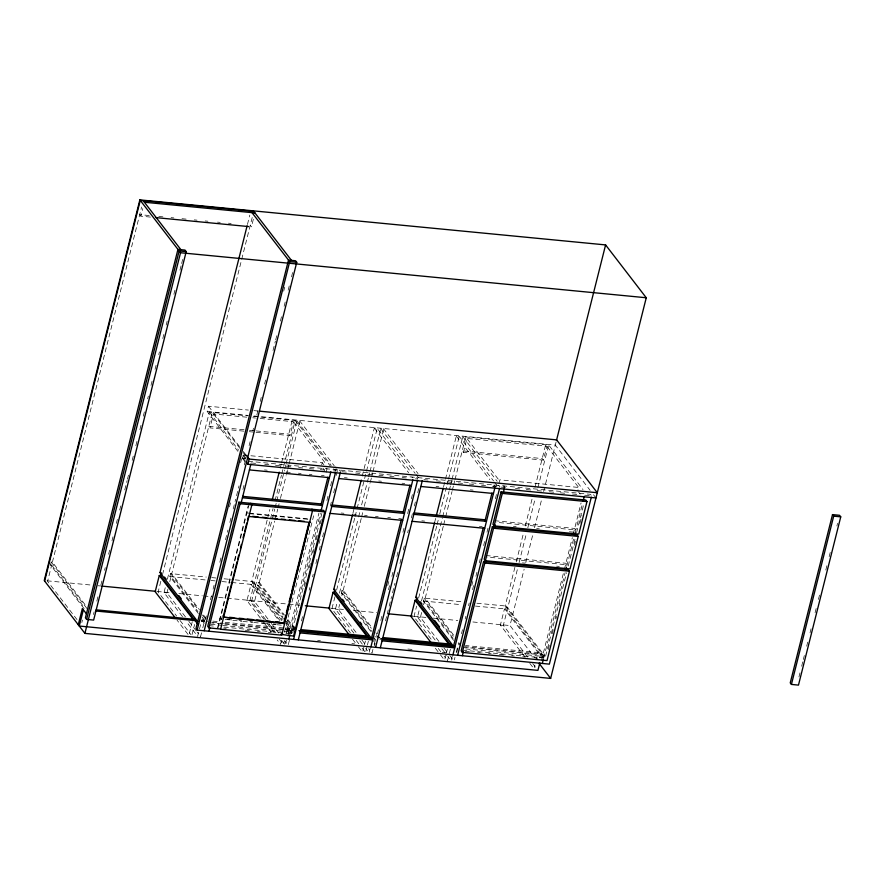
<?xml version="1.0" encoding="UTF-8"?>
<svg xmlns="http://www.w3.org/2000/svg" width="885" height="885" viewBox="0 0 885 885"><rect width="100%" height="100%" fill="white"/><g stroke="black" fill="none" stroke-linecap="round" stroke-linejoin="round"><path stroke-width="0.66" stroke-dasharray="4.42 3.32" d="M84.119 608.681L50.489 564.973L51.219 562.075L52.392 562.185L85.9 605.727M50.489 564.973L51.673 565.095L47.591 581.334L77.006 619.577M52.392 562.185L141.611 207.024M150.45 217.09L140.892 216.161L142.795 208.572M81.84 622.542L82.471 620.042M93.467 614.511L94.142 611.834M96.83 601.114L98.512 594.421M100.868 585.04L101.886 581.014M104.574 570.294L105.249 567.617M108.612 554.22L109.618 550.204M111.975 540.823L112.992 536.808M116.355 523.4L117.362 519.384M119.718 510.003L120.725 505.988M124.763 489.903L127.119 480.533M127.462 479.183L128.469 475.168M132.175 460.432L133.856 453.728M135.87 445.697L137.219 440.332M139.907 429.612L141.589 422.919M143.281 416.216L144.963 409.512M147.651 398.792L148.326 396.115M151.014 385.395L152.696 378.703M155.052 369.322L156.07 365.295M158.758 354.586L159.433 351.898M162.796 338.501L163.802 334.486M166.159 325.105L167.177 321.089M173.902 294.285L174.909 290.269M179.965 270.168L181.303 264.814M181.646 263.476L182.653 259.449M247.446 224.48L249.802 215.11M160.827 581.301L158.138 592.021L176.635 616.06M162.519 574.597L252.479 216.438M253.353 219.248L251.44 226.848L250.256 225.299M237.899 451.35L207.19 411.448L208.495 406.226L248.397 410.076M182.509 616.624L164.024 592.596L165.694 585.903M167.376 579.221L209.347 412.133L247.534 415.828M198.34 613.526L169.865 576.511L170.595 573.613L206.271 577.064M185.452 616.911L166.955 592.873L167.896 589.122M169.787 581.633L171.037 576.633L197.941 611.59M243.862 431.161L209.977 427.886L213.473 413.959L247.369 417.244M192.277 621.69L188.826 635.441L177.055 620.142M192.078 634.468L194.589 624.478M229.525 506.862L230.531 502.846M240.631 462.656L241.638 458.64M283.709 291.176L284.716 287.149M202.787 627.83L204.667 620.33L201.725 620.042L197.643 636.293L186.713 622.089M244.957 461.616L242.578 458.53L243.452 455.045L248.895 455.565M201.526 632.83L200.585 636.581L197.222 632.2M205.353 619.876L206.36 615.86M210.409 599.742L211.427 595.727M213.075 589.156L214.082 585.151M219.834 562.229L221.184 556.864M225.487 539.739L227.91 530.071M229.846 522.382L231.184 517.039M233.197 509.03L235.653 499.251M236.56 495.666L239.016 485.854M244.271 464.957L246.76 455.034M249.116 445.664L250.123 441.637M252.822 430.918L253.497 428.24M256.86 414.844L257.867 410.828M260.223 401.447L261.23 397.42M264.593 384.024L265.611 380.008M267.967 370.627L268.974 366.611M273.011 350.526L275.368 341.145M275.7 339.807L276.717 335.791M280.412 321.056L282.094 314.352M284.118 306.31L285.468 300.955M288.156 290.236L289.837 283.532M291.519 276.839L293.201 270.135M242.932 489.449L243.95 485.4M217.467 628.018L248.054 506.253M217.865 628.527L249.116 504.118M221.493 619.478L222.5 615.473M260.389 618.084L246.937 600.605L251.019 584.354L278.753 620.407M267.148 520.137L251.738 581.456L281.895 620.65M267.48 518.798L269.825 509.472M280.202 468.143L281.209 464.138M281.541 462.811L292.26 420.143L326.609 464.78M279.937 620.529L252.192 584.476L252.922 581.567L235.078 579.852M256.064 432.345L289.948 435.619L293.455 421.691L256.849 418.151M264.161 619.467L249.869 600.893L273.045 508.654M275.058 500.633L281.43 475.234M281.773 473.906L295.203 420.43L252.955 416.348M265.865 619.865L251.583 601.291L274.748 509.063M275.08 507.724L276.43 502.381M276.762 501.043L284.483 470.3M284.815 468.962L285.822 464.946M286.165 463.607L296.906 420.84L299.849 421.116L334.187 465.753M283.488 619.08L257.424 585.217L258.154 582.319L259.327 582.43L284.461 615.086M267.967 619.058L254.515 601.579L258.597 585.328L257.424 585.217M259.327 582.43L274.737 521.11M275.069 519.772L277.746 509.107M278.078 507.78L279.085 503.775M280.423 498.443L286.12 475.776M286.452 474.448L287.459 470.444M287.791 469.116L288.798 465.112M289.13 463.784L299.849 421.116M321.675 464.979L322.251 462.656L250.245 455.698M281.496 640.552L280.556 644.302L277.193 639.932M284.395 632.244L313.644 515.789M326.145 472.324L327.019 468.851L324.629 465.753M283.808 643.34L284.439 640.84M286.331 633.339L287.581 628.339L291.652 633.627L321.83 513.477M285.523 643.749L286.463 639.999M288.034 633.748L289.284 628.748L292.227 629.036L290.966 634.025M287.979 636.249L318.91 513.123M290.048 634.313L320.414 513.411M289.406 640.275L288.145 645.276L284.782 640.906M293.4 630.529L294.406 626.525M304.473 586.467L305.48 582.463M309.164 567.772L310.845 561.101M312.859 553.092L314.197 547.749M316.21 539.739L317.549 534.396M320.237 523.71L321.908 517.039M326.886 500.523L328.623 493.62M330.581 485.843L331.975 480.267M319.12 543.423L320.127 539.43M336.2 475.433L337.539 470.101L335.028 466.837M301.453 620.949L303.135 614.278M309.175 590.24L309.838 587.563M312.527 576.876L313.202 574.21M315.879 563.524L317.56 556.853M319.242 550.171L320.237 546.167M322.594 536.819L323.6 532.814M330.304 506.098L331.311 502.094M333.656 492.746L334.663 488.741M352.861 513.4L353.867 509.395M362.242 476.075L374.289 428.074L377.231 428.362L410.74 471.904M334.928 596.789L331.908 608.825L350.405 632.852M336.61 590.107L354.741 517.924M355.073 516.586L356.755 509.904M357.086 508.565L366.158 472.468M366.49 471.141L377.231 428.362M353.923 633.195L335.437 609.157L337.451 601.136M339.464 593.116L358.27 518.267M358.602 516.928L359.941 511.574M361.622 504.892L366.998 483.509M367.33 482.17L368.337 478.166M368.669 476.827L369.676 472.811M370.019 471.473L380.76 428.705L383.703 428.982L418.041 473.619M370.704 631.326L341.278 593.083L342.008 590.184L343.181 590.295L371.667 627.31M356.024 632.388L338.369 609.444L339.63 604.444M341.831 595.693L342.451 593.193L341.278 593.083M343.181 590.295L361.268 518.311M361.6 516.973L362.938 511.641M364.277 506.308L369.974 483.641M370.306 482.314L371.313 478.309M371.645 476.982L372.651 472.977M372.983 471.65L383.703 428.982M362.905 650.984L364.166 645.984M364.476 644.734L365.416 640.983M365.848 651.272L367.098 646.271M367.419 645.021L368.359 641.271M370.317 647.864L369.056 652.864L365.693 648.495M373.68 641.559L374.355 638.893M387.763 585.483L388.769 581.478M372.939 649.391L371.999 653.141L368.636 648.771M374.2 644.391L376.081 636.901M374.421 645.784L375.096 643.118M377.441 633.771L378.448 629.766M380.793 620.418L381.8 616.414M388.515 589.698L389.522 585.693M391.867 576.345L392.874 572.341M396.9 556.311L398.239 550.968M402.94 532.272L403.947 528.268M407.631 513.577L409.312 506.895M411.326 498.886L412.664 493.542M385.506 620.872L388.238 609.953M389.19 606.181L391.59 596.623M392.542 592.828L394.942 583.292M396.569 576.799L398.294 569.962M399.931 563.446L401.602 556.765M403.283 550.083L404.312 545.957M407.642 532.726L408.339 529.96M411.348 517.968L412.687 512.636M414.346 506.021L415.364 501.972M417.709 492.657L418.716 488.631M434.546 522.725L435.885 517.393M443.584 486.728L456.306 436.073L459.249 436.36L493.587 480.986M413.915 616.812L416.603 606.125M418.616 598.105L436.748 525.922M437.09 524.584L438.429 519.241M439.779 513.886L446.825 485.821M447.157 484.482L448.164 480.466M448.507 479.128L459.249 436.36M435.121 640.032L417.466 617.088L419.147 610.407M421.492 601.048L442.312 518.167M442.644 516.84L449.027 491.44M449.359 490.102L450.365 486.086M450.708 484.759L451.715 480.743M452.047 479.404L462.789 436.637L548.645 444.934L582.994 489.56M453.574 640.342L423.307 601.015L424.037 598.116L462.457 601.822M438.905 641.415L420.408 617.376L421.658 612.376M423.539 604.875L424.49 601.125L453.905 639.368M443.297 526.232L425.209 598.227L454.536 636.326M443.628 524.905L445.31 518.234M445.642 516.906L452.003 491.573M452.335 490.246L453.341 486.241M453.673 484.914L454.68 480.909M455.023 479.581L465.731 436.913L500.08 481.551M463.43 452.39L466.926 438.462L546.897 446.195L543.401 460.123L463.43 452.39L462.235 450.841L542.206 458.574L543.401 460.123M444.923 658.982L446.173 653.982M446.494 652.732L447.434 648.982M450.376 649.269L447.544 660.52L444.181 656.15M493.432 487.314L494.018 484.991L495.213 486.54M452.346 655.796L451.096 660.785L447.733 656.416M471.793 585.472L472.8 581.467M454.348 659.823L454.978 657.323M456.229 652.322L458.109 644.822M498.963 483.31L499.837 479.825L578.635 487.447L577.761 490.921M456.793 652.389L459.138 643.03M461.483 633.682L462.49 629.678M465.178 618.991L465.853 616.325M468.53 605.639L469.205 602.973M472.557 589.609L473.563 585.605M475.909 576.257L476.915 572.252M479.272 562.904L480.267 558.9M483.63 545.547L484.637 541.531M486.982 532.184L487.989 528.179M495.368 498.797L496.706 493.454M504.019 488.332L504.605 486.009M524.761 656.792L500.379 625.109L504.461 608.858L538.091 652.555L536.52 658.805M514.904 567.296L505.191 605.959L544.076 656.493L465.455 648.893M516.243 561.964L523.61 532.637M525.281 525.967L532.316 497.967M534.994 487.303L545.702 444.646L580.051 489.272M506.364 606.07L544.054 655.055L543.335 657.953L505.634 608.968L506.364 606.07L476.174 603.15M527.703 657.068L503.322 625.385L517.758 567.904M519.097 562.561L526.486 533.157M527.825 527.803L535.215 498.399M537.903 487.701L548.645 444.934M537.649 658.241L534.916 657.975L509.981 625.551L524.119 569.265M525.801 562.561L532.87 534.418M534.551 527.714L541.62 499.571M543.644 491.529L556.101 441.936M534.319 667.556L534.949 665.055M539.773 657.843L541.023 652.842L465.499 645.541M541.078 657.876L542.018 654.126L465.112 646.692M541.465 660.564L563.645 572.285M564.453 569.066L572.352 537.626M573.203 534.252L581.058 502.968M543.667 658.108L565.139 572.639M566.809 565.957L573.856 537.914M575.195 532.571L582.573 503.189M462.379 650.132L545.094 658.13L566.555 572.683M568.236 566.013L575.272 537.969M576.611 532.626L583.989 503.255M548.191 649.701L549.862 643.03M552.207 633.693L553.213 629.7M555.891 619.024L556.565 616.358M559.243 605.683L559.917 603.017M574.42 545.26L575.405 541.366M579.896 523.444L581.854 515.645M798.967 676.881L799.974 672.877M801.655 666.206L802.994 660.863M803.326 659.524L804.332 655.519M806.689 646.172L807.695 642.167M810.04 632.808L811.047 628.804M815.074 612.785L816.413 607.442M818.426 599.422L819.764 594.089M825.805 570.04L827.486 563.369M829.156 556.687L830.838 550.016M836.878 525.978L837.542 523.301M149.255 215.542L139.697 214.612L140.892 216.161M158.813 216.46L162.906 216.858M171.093 217.655L173.825 217.909M182.011 218.706L186.104 219.104M194.291 219.889L197.023 220.155M205.209 220.951L207.942 221.217M217.5 222.135L220.221 222.4M228.418 223.197L231.14 223.451M253.906 410.618L258.033 411.016M207.19 411.448L248.464 415.441M253.973 415.972L555.304 445.1L590.162 490.401M252.789 417.764L255.5 418.03M244.028 429.745L208.794 426.338L209.977 427.886M249.459 430.276L254.88 430.796M256.23 430.929L288.764 434.07L289.948 435.619M249.293 431.692L254.714 432.212M242.578 458.53L245.3 458.784M248.22 461.229L590.461 494.317L591.645 495.854M337.539 470.101L334.596 469.824L332.085 466.55M251.174 462.944L256.595 463.474M264.726 464.26L268.797 464.647M275.567 465.311L279.638 465.698M286.419 466.351L291.84 466.882M298.61 467.534L302.681 467.922M309.462 468.585L314.883 469.105M320.304 469.625L325.724 470.156M333.501 470.909L335.846 471.13L334.663 469.581M341.92 471.716L348.778 472.38M355.626 473.044L359.741 473.442M367.961 474.238L372.065 474.637M378.924 475.3L383.028 475.699M389.887 476.351L393.991 476.749M402.21 477.546L406.326 477.944M423.959 479.648L428.063 480.046M436.283 480.843L440.398 481.241M447.246 481.905L451.361 482.303M458.209 482.956L463.696 483.487M469.172 484.018L474.659 484.549M481.506 485.212L485.622 485.611M492.469 486.274L497.558 486.761M501.087 487.104L508.687 487.845M515.457 488.498L520.878 489.018M526.309 489.538L531.73 490.069M537.151 490.589L542.571 491.12M549.353 491.772L554.773 492.292M560.194 492.823L565.615 493.343M572.396 493.996L577.817 494.527M589.299 495.633L584.587 495.18L583.403 493.631M264.493 469.935L267.215 470.2M286.187 472.037L290.258 472.424M298.389 473.209L301.099 473.475M309.23 474.26L311.94 474.526M321.432 475.444L324.142 475.699M344.464 477.668L347.208 477.933M378.725 480.975L381.457 481.241M402.011 483.232L404.755 483.498M436.095 486.518L438.827 486.783M470.344 489.836L473.088 490.102M494.682 520.712L574.653 528.445L575.847 529.993L495.877 522.261M513.422 526.332L516.154 526.597M536.642 528.577L539.374 528.843M569.42 531.752L573.513 532.139M341.201 513.012L343.944 513.278M353.535 514.207L356.279 514.473M364.498 515.258L367.242 515.524M375.461 516.32L378.194 516.586M387.785 517.515L390.528 517.78M398.748 518.577L401.491 518.842M421.868 520.811L424.601 521.077M479.416 526.376L482.159 526.641M248.74 513.112L246.384 512.891L246.782 513.4M249.127 513.156L308.533 518.898M249.526 513.665L308.931 519.418M485.942 555.526L565.913 563.258L567.097 564.807L487.126 557.074M522.438 562.871L525.17 563.137M556.577 566.168L559.309 566.433M211.758 577.595L215.874 577.994M224.104 578.79L233.706 579.719M169.865 576.511L205.541 579.963M211.028 580.494L215.143 580.892M222.002 581.556L230.233 582.352M231.605 582.485L252.192 584.476M423.307 601.015L461.727 604.732M475.444 606.059L505.634 608.968M46.993 580.803L92.339 585.184M97.826 585.715L100.58 585.981M156.899 591.423L170.639 592.751M178.881 593.547L202.245 595.804M203.616 595.937L211.858 596.733M218.728 597.408L225.598 598.072M226.969 598.205L287.415 604.046M288.787 604.178L299.783 605.24M331.377 608.294L343.745 609.488M353.358 610.418L376.722 612.674M413.815 616.259L426.172 617.453M433.042 618.117L457.777 620.507M472.889 621.967L509.981 625.551M164.024 592.596L166.955 592.873M246.937 600.605L249.869 600.893M335.437 609.157L338.369 609.444M417.466 617.088L420.408 617.376M500.379 625.109L503.322 625.385M251.583 601.291L254.515 601.579M222.146 618.958L219.801 618.737L241.572 621.314M227.589 619.489L231.66 619.876M239.005 620.584L241.749 620.85M249.979 621.646L252.723 621.912M261.562 622.774L265.08 623.106M273.31 623.903L276.054 624.168M242.932 621.447L252.446 622.365M253.807 622.498L264.681 623.549M265.478 623.626L275.545 624.6M276.905 624.733L282.348 625.253M212.82 621.115L219.679 621.779M225.177 622.31L284.229 628.018M285.601 628.151L296.586 629.213M374.864 636.78L380.351 637.311M201.448 621.215L204.192 621.48M212.433 622.277L223.418 623.339M224.79 623.471L283.842 629.18M285.213 629.312L293.455 630.109M209.468 622.708L290.612 630.551L289.882 633.461L285.7 628.018M379.698 639.169L380.882 639.28L375.848 632.753M462.91 647.212L544.054 655.055M210.652 624.257L221.493 625.308M222.854 625.441L290.623 631.99L286.087 626.093M208.926 625.629L215.796 626.292M224.027 627.089L291.652 633.627M465.267 651.249L469.36 651.648M477.557 652.433L480.29 652.699M488.476 653.495L491.208 653.761M499.405 654.546L503.499 654.944M511.696 655.741L514.428 655.995M522.626 656.792L525.358 657.057M223.496 628.118L226.217 628.383M245.245 630.22L249.316 630.618M257.469 631.403L260.19 631.669M268.343 632.454L271.064 632.72M317.649 640.297L320.392 640.563M351.909 643.616L354.642 643.882M407.908 649.026L412.012 649.424M442.157 652.333L446.272 652.732M593.481 494.715L595.981 497.945M578.558 491.96L580.151 494.018M503.432 485.898L504.616 487.447M462.789 436.637L497.138 481.263M498.72 485.445L499.914 486.993M494.427 482.082L496.939 485.345M456.306 436.073L489.814 479.615M380.76 428.705L415.109 473.331M415.939 474.415L418.45 477.69M416.691 477.513L417.886 479.062L413.173 478.608L411.99 477.059M374.289 428.074L408.638 472.712M541.023 652.842L545.094 658.13M532.737 663.628L536.1 667.998M529.805 663.341L534.009 668.806M339.364 470.046L340.559 471.583M296.906 420.84L331.255 465.466M295.203 420.43L330.382 466.152M322.251 462.656L323.844 464.725M424.037 598.116L453.352 636.215M458.386 642.742L460.897 646.006M322.97 468.209L324.552 470.267M443.949 647.964L448.983 654.524M449.823 655.608L454.027 661.073M441.847 648.771L446.892 655.331M415.596 619.002L418.118 622.277M418.959 623.372L432.411 640.851M438.296 648.495L440.819 651.78M435.354 648.218L439.557 653.672M440.398 654.767L443.761 659.137M208.495 406.226L240.034 447.213M243.353 451.527L246.683 455.841M239.935 448.341L212.289 412.421L171.767 573.723L199.413 609.654M243.275 452.689L245.798 455.963M243.452 455.045L245.842 458.131M209.347 412.133L238.662 450.233M242.855 455.675L245.366 458.939M242.048 456.748L245.366 461.063M342.008 590.184L371.324 628.284M376.346 634.811L378.868 638.074M342.451 593.193L371.877 631.436M373.138 636.614L375.583 639.789M361.91 640.032L365.273 644.402M359.808 640.84L362.33 644.125M356.279 640.497L358.801 643.782M362.164 648.152L365.527 652.522M352.507 639.125L357.551 645.685M358.392 646.769L361.755 651.139M287.813 619.445L296.187 630.33M258.154 582.319L283.277 614.975M287.47 620.418L295.004 630.208M258.597 585.328L282.979 617.011M286.342 621.381L292.227 629.036M286.851 623.46L293.488 632.089M252.922 581.567L282.238 619.666M286.419 625.109L292.537 632.974M271.33 623.427L278.897 633.262M269.228 624.235L275.954 632.974M281.839 640.629L285.202 644.999M267.524 623.836L274.25 632.576M279.295 639.125L283.499 644.59M263.741 622.454L271.308 632.288M203.594 615.097L206.116 618.361M170.595 573.613L198.24 609.533M202.422 614.975L207.444 621.513M202.145 617.055L204.667 620.33M202.532 618.969L205.043 622.232M201.725 620.042L204.169 623.217M188.815 621.281L196.382 631.116M179.998 620.429L190.928 634.633M51.219 562.075L88.08 609.975M51.673 565.095L84.451 607.696"/><path stroke-width="1.33" d="M139.863 199.888L44.25 580.538L84.916 633.383L550.647 678.408L646.26 297.758L605.594 244.913L139.863 199.888L180.529 252.745L646.26 297.758M44.648 581.058L140.261 200.408L253.752 211.371L291.442 260.356M78.278 624.755L82.349 608.504L86.42 613.792M83.345 609.798L79.263 626.038L537.936 670.376L539.817 662.876M86.597 619.4L179.146 250.942L186.204 251.617L93.644 620.086L86.597 619.4L85.403 617.852L177.951 249.393L185.009 250.068L186.204 251.617M84.916 633.383L180.529 252.745M198.151 624.589L160.45 575.604L159.278 575.493L155.196 591.744L175.374 617.962M197.698 621.58L160.008 572.595L247.114 225.819M160.45 575.604L161.181 572.706L160.008 572.595M591.313 497.193L549.375 664.137L197.145 630.087L289.694 261.628L250.809 211.095M204.203 630.762L296.752 262.303L295.557 260.754L288.499 260.079L195.95 628.538L197.145 630.087M595.981 497.945L247.855 464.293L249.172 459.072L247.512 456.914M281.43 634.434L293.588 636.083L324.773 511.906L323.589 510.368L238.906 502.182L207.721 626.348L208.904 627.896L220.675 629.036M208.904 627.896L240.1 503.72L238.906 502.182M208.904 631.226L209.778 627.742M240.974 503.565L250.875 464.105M223.628 615.175L237.047 561.765M237.711 559.088L238.718 555.083M240.399 548.412L241.406 544.408M243.076 537.726L244.083 533.721M244.758 531.055L246.771 523.046M247.435 520.369L248.442 516.364M311.83 509.229L314.971 510.49L312.626 510.258L281.762 635.187L220.608 629.268L251.86 504.859L248.718 503.609L251.063 503.83L250.665 503.311M272.171 500.136L279.206 472.136M283.72 623.239L285.733 615.23M286.397 612.553L288.41 604.543M289.085 601.877L291.099 593.857M291.762 591.191L308.865 523.101M284.118 623.748L309.606 522.272M320.901 505.191L327.948 477.126M288.875 638.948L289.882 634.943M321.078 510.745L330.857 471.838M293.588 639.413L335.515 472.468M298.289 639.866L340.26 472.745M369.476 638.218L334.22 592.408L333.048 592.286L328.966 608.537L349.144 634.755M300.037 632.897L372.662 639.921L333.778 589.388L352.529 514.727M354.199 508.067L361.235 480.068M334.22 592.408L334.95 589.498L333.778 589.388M371.401 638.66L401.27 519.716M403.261 511.784L409.976 485.057M370.915 646.88L412.886 479.77M375.616 647.333L417.543 480.4M380.318 647.787L422.289 480.677M451.494 646.216L416.238 600.395L415.065 600.284L410.983 616.535L431.161 642.753M382.066 640.828L454.691 647.853L415.784 597.386L434.546 522.725M436.216 516.066L443.252 488.066M416.238 600.395L416.968 597.497L415.784 597.386M453.43 646.592L483.287 527.714M484.958 521.055L492.005 493M452.943 654.811L494.914 487.701M457.645 655.265L499.582 488.332M483.608 561.488L461.162 650.851L462.357 652.4L547.03 660.586L569.475 571.223L568.292 569.674L483.608 561.488L484.803 563.037L569.475 571.223M492.359 526.675L484.195 559.176L485.378 560.714L570.062 568.9L578.226 536.41L577.031 534.861L492.359 526.675L493.542 528.223L578.226 536.41M501.098 491.861L492.934 524.351L494.129 525.9L578.801 534.086L586.965 501.596L585.781 500.047L501.098 491.861L502.293 493.41L586.965 501.596M462.357 652.4L484.803 563.037M485.378 560.714L493.542 528.223M494.129 525.9L502.293 493.41M462.346 655.719L463.353 651.714M485.666 562.882L486.252 560.559M494.549 527.515L495.224 524.838M503.277 492.79L504.328 488.608M556.433 440.597L605.594 244.913M542.328 663.451L543.335 659.447M565.803 569.962L566.477 567.296M574.531 535.237L575.195 532.571M583.138 500.976L584.299 496.341M832.508 514.605L790.239 682.877L791.422 684.426L798.48 685.112L840.75 516.84L839.555 515.291L832.508 514.605L833.692 516.154L840.75 516.84M791.422 684.426L833.692 516.154M144.388 202.234L254.946 212.92M155.904 217.61L248.718 226.582M289.694 261.628L296.752 262.303M259.405 411.149L556.621 439.878L597.286 492.724L249.172 459.072M249.426 469.913L329.397 477.646M338.8 478.553L411.425 485.566M420.84 486.484L493.465 493.498M242.59 496.352L321.211 503.952L322.405 505.49L242.424 497.768M331.986 504.992L403.239 511.873L404.434 513.422L331.809 506.408M414.025 512.913L485.279 519.805L486.462 521.353L413.837 514.329M240.1 503.72L324.773 511.906M330.061 513.366L402.686 520.391M412.089 521.298L484.714 528.312M252.623 516.342L258.066 516.873M262.137 517.271L266.219 517.659M271.651 518.19L277.094 518.71M281.164 519.108L285.247 519.495M289.318 519.893L294.76 520.424M298.831 520.811L304.274 521.342M248.939 516.464L310.104 522.382L309.706 521.862M101.952 586.113L155.528 591.291M305.281 605.771L330.005 608.161M387.707 613.736L412.432 616.126M229.525 617.299L233.607 617.686M239.038 618.217L243.121 618.604M247.192 619.002L252.634 619.533M256.705 619.92L262.148 620.451M266.219 620.839L270.301 621.237M275.733 621.757L279.815 622.155M96.089 609.831L194.965 619.389M300.701 629.611L367.994 636.116M383.105 637.576L450.388 644.081M449.868 644.103L448.684 643.981L415.065 600.284M95.702 610.993L195.95 620.684M298.953 630.64L368.99 637.41M381.346 638.605L451.383 645.364M300.214 631.481L372.64 638.483M382.243 639.413L454.658 646.481M280.976 634.158L283.322 634.379M539.031 663.308L550.647 678.408M143.204 200.685L180.894 249.67M420.32 601.855L421.99 604.035M434.557 620.363L439.579 626.89M246.196 462.136L247.855 464.293M342.484 599.3L344.165 601.479M360.084 622.155L361.755 624.334M333.048 592.286L366.678 635.983M164.533 577.053L166.214 579.232M178.77 595.561L181.292 598.824M159.278 575.493L192.908 619.19M284.284 623.062L223.131 617.155L284.682 623.582L284.284 623.062"/></g></svg>
